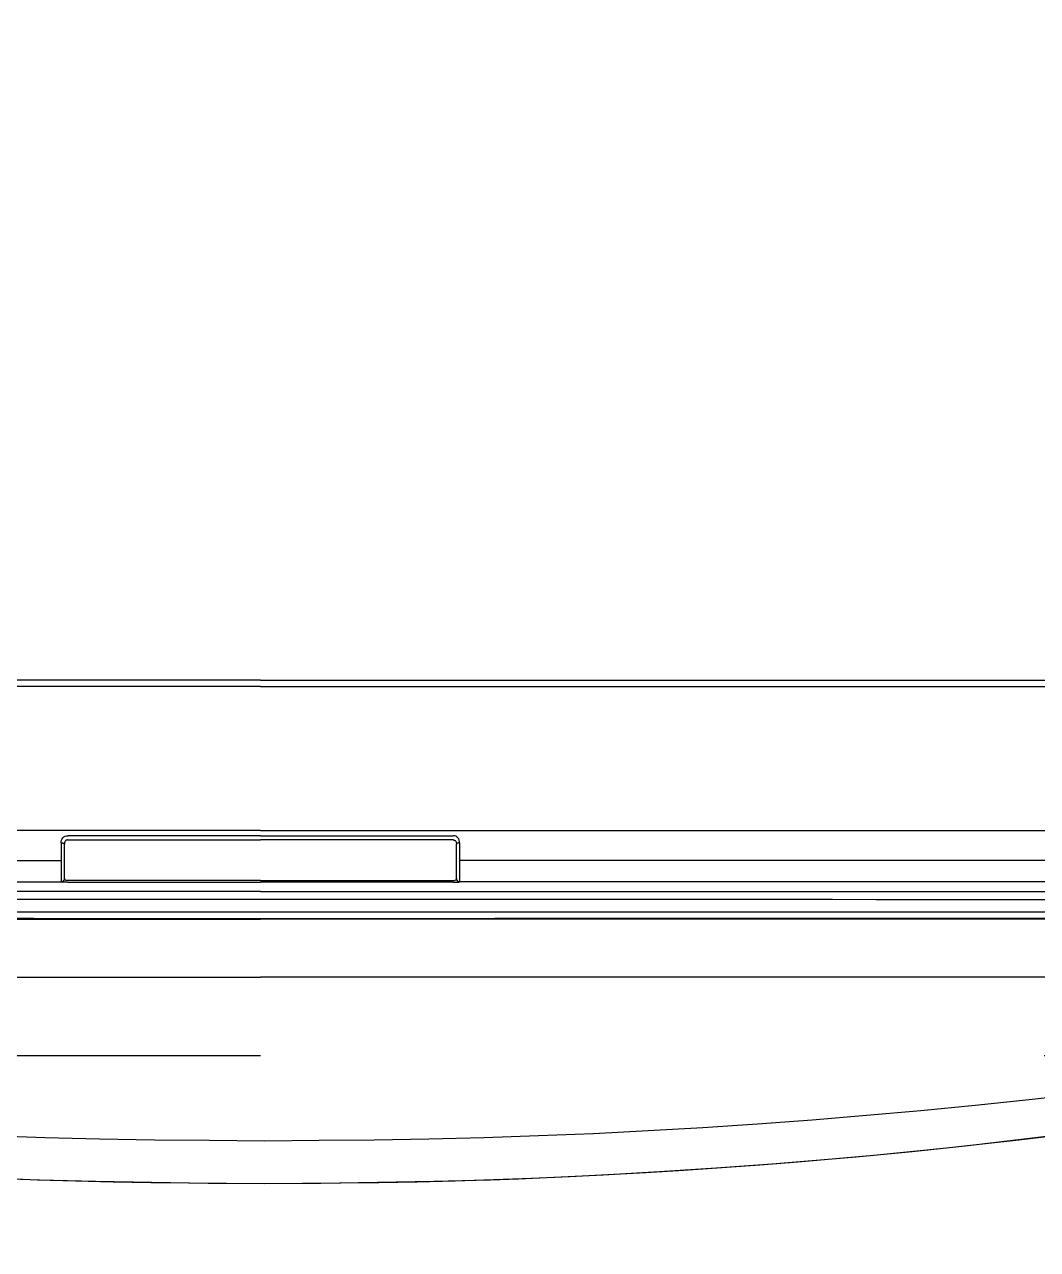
# Model space of a CAD drawing. Header units: millimetres. Extents: x 7294529 to 7346664, y 234399 to 276449.
# Drawn here: x 7337488.2 to 7337643.3, y 258594.7 to 258782.2 of the extents above; entities that cross this region are included whole.
import ezdxf
from ezdxf.xclip import XClip

# ---------------------------------------------------------------- set-up
doc = ezdxf.new("R2010")
doc.units = ezdxf.units.MM
doc.header["$LTSCALE"] = 100
doc.header["$XCLIPFRAME"] = 2
doc.linetypes.add('ST-DASH', pattern=[2.7, 1.5, -1.2])
for name, color, linetype in [('BP', 7, 'Continuous'), ('U-59C-EX$0$FUR_욕실', 6, 'Continuous'), ('U-59C-EX$0$HAT', 8, 'Continuous'), ('결로방지', 4, 'ST-DASH')]:
    doc.layers.add(name, color=color, linetype=linetype)

# ---------------------------------------------------------------- blocks, each defined once
blk = doc.blocks.new('U-59C-EX$0$대변기')
blk.add_wipeout([(22.25, 172.54), (8.91, 147.75), (6.75, 136.34), (0, 0), (6.75, -136.34), (8.91, -147.75), (22.08, -172.29), (48.75, -190.93), (71.39, -195), (166.78, -195), (163.87, -199.59), (211.56, -201.09), (211.59, -201.6), (211.81, -202.64), (212.51, -203.59), (213.12, -203.98), (214.15, -204.2), (220.75, -204.2), (220.75, -206.36), (211.68, -206.36), (211.16, -206.4), (210.27, -206.68), (209.31, -207.43), (208.75, -208.41), (208.59, -209.09), (208.56, -209.46), (208.57, -265.02), (208.68, -265.02), (208.78, -265.75), (209.15, -266.63), (209.44, -267.04), (210.11, -267.63), (210.66, -267.92), (211.05, -268.03), (211.75, -268.12), (489.29, -268.12), (490.39, -267.86), (490.87, -267.71), (491.45, -267.22), (492.01, -266.5), (492.24, -265.95), (492.34, -265.59), (492.39, -265), (492.39, -209.47), (492.27, -208.62), (492.05, -208.04), (491.65, -207.42), (491.18, -206.97), (490.66, -206.65), (490.05, -206.44), (489.56, -206.38), (489.29, -206.36), (294.65, -206.36), (294.65, -204.2), (299.37, -204.2), (299.93, -204.14), (300.82, -203.77), (301.13, -203.53), (301.57, -203.01), (301.8, -202.57), (301.98, -201.86), (301.98, -201.81), (356.76, -202.11), (409.65, -200.73), (451.07, -197.49), (521.76, -184.13), (558.83, -171.77), (607.51, -146.93), (640.32, -121.72), (666.4, -92.64), (682.86, -64.81), (689.37, -48.84), (694.46, -30.58), (696.68, -17.3), (697.46, -8.65), (697.7, 0.02), (696.02, 21.31), (691.27, 41.8), (683.34, 62.6), (669.05, 87.71), (652.78, 108.07), (630.64, 128.96), (599.08, 150.93), (558.2, 170.85), (516.94, 184.22), (478.6, 192.5), (440.58, 197.36), (409.56, 199.56), (375.33, 200.69), (311.09, 200.7), (281.72, 200.87), (251.35, 200.76), (223.33, 200.38), (188.29, 199.95), (182.4, 198.16), (177.52, 194.77), (79.8, 195), (40.7, 194.57), (37.25, 193.23), (37.25, 185.31)]).dxf.layer = 'U-59C-EX$0$FUR_욕실'
at = {"layer": 'U-59C-EX$0$FUR_욕실'}
for p, q in [((201.05, 188.34), (201.05, 30.49)), ((195.35, 187), (195.35, 0)), ((199.6, 0), (199.6, 187.07)), ((231.95, 0), (231.95, 179)), ((230.95, 0), (230.95, 178)), ((186.49, 173.18), (186.49, 0)), ((204.35, 174.25), (204.35, 30.5)), ((208.9, 0), (208.9, 174.25)), ((207.02, 30.5), (201.06, 30.5)), ((201.56, 30), (206.84, 30)), ((201.01, 29.5), (201.01, 0)), ((201.25, 0), (201.25, 29.5)), ((207.48, 29.5), (207.48, 0)), ((208.11, 0), (208.11, 29.5)), ((186.49, -173.18), (186.49, 0)), ((195.35, -187), (195.35, 0)), ((199.6, 0), (199.6, -187.07)), ((201.01, -29.5), (201.01, 0)), ((201.25, 0), (201.25, -29.5)), ((207.48, -29.5), (207.48, 0)), ((208.11, 0), (208.11, -29.5)), ((208.9, 0), (208.9, -174.25)), ((230.95, 0), (230.95, -178)), ((231.95, 0), (231.95, -179)), ((201.05, -188.34), (201.05, -30.49)), ((207.02, -30.5), (201.06, -30.5)), ((201.56, -30), (206.84, -30)), ((204.35, -174.25), (204.35, -30.5))]:
    blk.add_line(p, q, dxfattribs=at)
for centre, start, end in [((201.55, 30.5), 180.3762, 266.4729), ((201.55, -30.5), 93.5271, 179.6238)]:
    blk.add_arc(centre, 0.501, start, end, dxfattribs=at)
for points, knots in [([(216.43, 189.48, 0), (218.56, 189.89, 0), (223.77, 190.88, 0), (232.28, 191.76, 0), (241.85, 192.56, 0), (254.52, 193.72, 0), (270.37, 195.32, 0), (289.67, 196.82, 0), (309.32, 198.03, 0), (329.55, 198.88, 0), (350.38, 199.37, 0), (371.78, 199.53, 0), (393.43, 199.26, 0), (415.08, 198.52, 0), (436.66, 197.22, 0), (458.08, 195.16, 0), (477.79, 192.44, 0), (495.73, 189.19, 0), (511.91, 185.61, 0), (527.93, 181.34, 0), (543.99, 176.27, 0), (560.03, 170.29, 0), (576, 163.32, 0), (591.53, 155.43, 0), (606.54, 146.59, 0), (619.78, 137.56, 0), (631.36, 128.53, 0), (641.4, 119.73, 0), (650.88, 110.33, 0), (659.72, 100.34, 0), (667.92, 89.64, 0), (675.35, 78.19, 0), (681.92, 66.02, 0), (687.48, 53.36, 0), (691.56, 41.38, 0), (694.41, 30.24, 0), (696.28, 20.05, 0), (697.44, 9.75, 0), (697.86, -1.19, 0), (697.33, -12.73, 0), (695.75, -24.79, 0), (693.19, -36.69, 0), (689.69, -48.4, 0), (685.25, -59.87, 0), (679.94, -71.04, 0), (673.83, -81.8, 0), (666.71, -92.48, 0), (658.52, -102.97, 0), (649.27, -113.21, 0), (639.33, -122.82, 0), (628.83, -131.78, 0), (617.3, -140.51, 0), (604.71, -148.88, 0), (591.04, -156.84, 0), (576.93, -164.02, 0), (562.44, -170.44, 0), (547.68, -176.13, 0), (532.19, -181.26, 0), (516, -185.78, 0), (499.13, -189.69, 0), (482.11, -192.89, 0), (462.9, -195.75, 0), (441.5, -198.03, 0), (418.01, -199.59, 0), (394.51, -200.39, 0), (371.13, -200.68, 0), (347.95, -200.52, 0), (326.9, -199.97, 0), (307.94, -199.13, 0), (290.95, -198.09, 0), (274.24, -196.8, 0), (255.58, -195.11, 0), (237.59, -193.13, 0), (224.27, -191.69, 0), (218.47, -190.89, 0), (217.61, -190.77, 0)], [0, 0, 0, 0, 0.006414, 0.015663, 0.024923, 0.034178, 0.052154, 0.070145, 0.08813, 0.106098, 0.124692, 0.14331, 0.161928, 0.180522, 0.198654, 0.216798, 0.23493, 0.248839, 0.262762, 0.276681, 0.290586, 0.305167, 0.319791, 0.33442, 0.349026, 0.363592, 0.374762, 0.385967, 0.397177, 0.408367, 0.419523, 0.431089, 0.442694, 0.454295, 0.465855, 0.474529, 0.483225, 0.491917, 0.500588, 0.510762, 0.520971, 0.531186, 0.541366, 0.55172, 0.562103, 0.572488, 0.582845, 0.594387, 0.605965, 0.617564, 0.629159, 0.640716, 0.653946, 0.667211, 0.680502, 0.693803, 0.70709, 0.720335, 0.734871, 0.749421, 0.763973, 0.778513, 0.798415, 0.818332, 0.838233, 0.858409, 0.878602, 0.898779, 0.914313, 0.929857, 0.945405, 0.960943, 0.982757, 0.997423, 1, 1, 1, 1]), ([(198.39, -168.28, 0), (198.39, -168.7, 0), (198.4, -170.2, 0), (198.63, -172.74, 0), (199.29, -175.91, 0), (200.45, -178.92, 0), (202.1, -181.67, 0), (204.2, -183.95, 0), (206.81, -185.93, 0), (209.96, -187.49, 0), (213.56, -188.58, 0), (217.28, -189.28, 0), (224.74, -190.2, 0), (238.4, -191.75, 0), (257.98, -193.82, 0), (279.92, -195.74, 0), (301.73, -197.24, 0), (322.27, -198.22, 0), (341.41, -198.78, 0), (359.05, -199.03, 0), (376.89, -199.03, 0), (396.39, -198.74, 0), (417.57, -198.02, 0), (440.37, -196.53, 0), (461.42, -194.34, 0), (480.64, -191.53, 0), (498.01, -188.31, 0), (515.24, -184.34, 0), (531.63, -179.77, 0), (547.17, -174.62, 0), (561.86, -168.97, 0), (576.26, -162.58, 0), (590.29, -155.44, 0), (603.88, -147.53, 0), (616.39, -139.21, 0), (627.84, -130.55, 0), (638.27, -121.66, 0), (648.12, -112.12, 0), (657.31, -101.96, 0), (665.44, -91.56, 0), (672.5, -80.98, 0), (678.55, -70.32, 0), (683.82, -59.25, 0), (688.21, -47.9, 0), (691.68, -36.31, 0), (694.21, -24.54, 0), (695.79, -12.6, 0), (696.31, -1.18, 0), (695.89, 9.64, 0), (694.74, 19.83, 0), (692.89, 29.91, 0), (690.07, 40.93, 0), (686.02, 52.8, 0), (680.51, 65.34, 0), (674, 77.38, 0), (666.63, 88.73, 0), (658.5, 99.34, 0), (649.73, 109.25, 0), (640.31, 118.58, 0), (630.36, 127.31, 0), (618.86, 136.27, 0), (605.69, 145.25, 0), (590.78, 154.03, 0), (575.33, 161.88, 0), (559.46, 168.81, 0), (541.95, 175.34, 0), (522.76, 181.24, 0), (501.9, 186.36, 0), (480.65, 190.41, 0), (459.06, 193.45, 0), (437.23, 195.59, 0), (415.66, 196.91, 0), (394.45, 197.64, 0), (373.63, 197.93, 0), (353.05, 197.82, 0), (332.51, 197.38, 0), (312.07, 196.6, 0), (291.74, 195.4, 0), (271.8, 193.9, 0), (255.53, 192.29, 0), (242.7, 191.13, 0), (233.17, 190.38, 0), (223.76, 189.31, 0), (216.13, 188.11, 0), (210.32, 186.52, 0), (206.85, 184.79, 0), (204.18, 182.73, 0), (202.11, 180.5, 0), (200.4, 177.68, 0), (199.17, 174.36, 0), (198.49, 170.79, 0), (198.42, 168.33, 0), (198.39, 167.1, 0)], [0, 0, 0, 0, 0.001013, 0.003622, 0.006228, 0.009035, 0.011841, 0.014627, 0.017416, 0.020908, 0.024426, 0.027971, 0.031501, 0.045381, 0.066017, 0.085104, 0.104198, 0.12328, 0.137934, 0.152601, 0.167268, 0.181921, 0.200236, 0.218565, 0.236881, 0.250956, 0.265043, 0.279128, 0.293198, 0.305689, 0.318219, 0.330762, 0.343296, 0.355806, 0.368283, 0.37916, 0.390074, 0.400992, 0.41189, 0.422754, 0.432485, 0.442242, 0.451997, 0.461726, 0.47128, 0.480865, 0.490446, 0.499993, 0.508129, 0.516286, 0.524445, 0.532584, 0.543445, 0.554344, 0.565246, 0.576112, 0.586613, 0.597144, 0.607694, 0.61824, 0.628753, 0.642488, 0.65626, 0.670054, 0.683843, 0.697592, 0.714681, 0.731786, 0.74888, 0.766406, 0.783944, 0.801471, 0.818416, 0.835382, 0.852348, 0.869292, 0.88688, 0.904485, 0.922096, 0.939692, 0.948425, 0.957164, 0.965892, 0.974611, 0.978706, 0.982792, 0.98541, 0.988024, 0.991033, 0.994042, 0.997019, 1, 1, 1, 1]), ([(196.41, -168.25, 0), (196.41, -168.25, 0), (196.4, -155.98, 0), (196.4, -131.36, 0), (196.4, -97.76, 0), (196.4, -74.23, 0), (196.4, -58.63, 0), (196.4, -49.71, 0), (196.4, -38.55, 0), (196.4, -29.62, 0), (196.4, -18.46, 0), (196.4, -9.52, 0), (196.4, 8.39, 0), (196.4, 33.07, 0), (196.4, 66.69, 0), (196.4, 100.25, 0), (196.4, 133.73, 0), (196.41, 155.98, 0), (196.41, 167.07, 0), (196.41, 167.07, 0)], [0, 0, 0, 0, 0, 0.110773, 0.221543, 0.301104, 0.320993, 0.360773, 0.380663, 0.420443, 0.440333, 0.480114, 0.500004, 0.599906, 0.699838, 0.799743, 0.899871, 1, 1, 1, 1, 1]), ([(198.39, 167.1, 0), (198.38, 155.99, 0), (198.38, 133.76, 0), (198.38, 100.26, 0), (198.39, 66.69, 0), (198.39, 33.07, 0), (198.39, 8.39, 0), (198.39, -9.52, 0), (198.39, -18.46, 0), (198.39, -29.62, 0), (198.39, -38.55, 0), (198.39, -49.71, 0), (198.39, -58.63, 0), (198.39, -74.23, 0), (198.39, -97.76, 0), (198.38, -131.39, 0), (198.38, -155.98, 0), (198.39, -168.28, 0)], [0, 0, 0, 0, 0.100138, 0.200274, 0.300173, 0.400099, 0.499996, 0.519884, 0.559662, 0.579551, 0.619329, 0.639217, 0.678994, 0.698883, 0.778441, 0.889219, 1, 1, 1, 1]), ([(161.38, -0.59, 0), (161.48, 10.62, 0), (161.68, 33.02, 0), (163.28, 66.55, 0), (165.86, 99.92, 0), (169.41, 133.06, 0), (172.64, 154.98, 0), (174.25, 165.91, 0)], [0, 0, 0, 0, 0.2009, 0.401568, 0.601777, 0.801318, 1, 1, 1, 1]), ([(154.84, -0.59, 0), (154.95, 10.89, 0), (155.18, 33.85, 0), (157.04, 68.31, 0), (159.93, 102.75, 0), (162.88, 125.63, 0), (164.36, 137.07, 0)], [0, 0, 0, 0, 0.249404, 0.498807, 0.749404, 1, 1, 1, 1]), ([(195.52, 125.93, 0), (195.51, 118.99, 0), (195.5, 100.37, 0), (195.49, 69.95, 0), (195.48, 34.7, 0), (195.48, -0.59, 0), (195.48, -35.88, 0), (195.49, -71.11, 0), (195.5, -101.97, 0), (195.51, -121.01, 0), (195.52, -128.39, 0)], [0, 0, 0, 0, 0.082327, 0.220705, 0.359124, 0.497497, 0.635811, 0.774171, 0.912489, 1, 1, 1, 1]), ([(154.84, -0.59, 0), (154.89, 7.12, 0), (154.99, 22.55, 0), (155.82, 45.69, 0), (157.16, 68.82, 0), (159.07, 92.62, 0), (160.85, 108.67, 0), (161.78, 117.03, 0)], [0, 0, 0, 0, 0.196253, 0.392506, 0.589181, 0.785856, 1, 1, 1, 1]), ([(201.01, 29.5), (201.01, 29.58), (201.01, 29.85), (201.01, 30.13), (201.03, 30.31)], [0, 0, 0, 0, 0.301995, 1, 1, 1, 1]), ([(201.03, 30.31), (201.03, 30.34), (201.03, 30.4), (201.04, 30.46), (201.05, 30.49)], [0, 0, 0, 0, 0.366935, 1, 1, 1, 1]), ([(201.05, 30.49), (201.05, 30.5), (201.06, 30.5), (201.06, 30.5), (201.06, 30.5)], [0, 0, 0, 0, 0.483873, 1, 1, 1, 1]), ([(201.56, 30), (201.43, 30), (201.17, 30.11), (201.06, 30.37), (201.06, 30.5)], [0, 0, 0, 0, 0.49913, 1, 1, 1, 1]), ([(201.25, 29.5), (201.25, 29.58), (201.26, 29.77), (201.4, 29.98), (201.52, 30)], [0, 0, 0, 0, 0.380763, 1, 1, 1, 1]), ([(201.56, 30), (201.55, 30), (201.54, 30), (201.53, 30), (201.52, 30)], [0, 0, 0, 0, 0.519468, 1, 1, 1, 1]), ([(207.48, 29.5), (207.48, 29.58), (207.45, 29.73), (207.24, 29.97), (206.99, 30), (206.83, 30)], [0, 0, 0, 0, 0.254601, 0.498893, 1, 1, 1, 1]), ([(207.02, 30.5), (207.02, 30.38), (207.01, 30.21), (206.9, 30), (206.84, 30)], [0, 0, 0, 0, 0.643965, 1, 1, 1, 1]), ([(207.02, 30.5), (207.3, 30.5), (207.9, 30.36), (208.11, 29.76), (208.11, 29.5)], [0, 0, 0, 0, 0.513589, 1, 1, 1, 1]), ([(164.36, -138.25, 0), (162.89, -126.87, 0), (159.95, -104.1, 0), (157.06, -69.72, 0), (155.18, -35.2, 0), (154.95, -12.13, 0), (154.84, -0.59, 0)], [0, 0, 0, 0, 0.249256, 0.498807, 0.749254, 1, 1, 1, 1]), ([(164.36, -138.25, 0), (163.38, -130.88, 0), (161.43, -116.12, 0), (159.09, -93.58, 0), (157.2, -70.66, 0), (155.85, -47.34, 0), (154.99, -23.98, 0), (154.89, -8.39, 0), (154.84, -0.59, 0)], [0, 0, 0, 0, 0.161601, 0.323283, 0.492278, 0.661272, 0.830636, 1, 1, 1, 1]), ([(174.25, -167.09, 0), (172.64, -156.16, 0), (169.41, -134.24, 0), (165.86, -101.1, 0), (163.28, -67.73, 0), (161.68, -34.2, 0), (161.48, -11.8, 0), (161.38, -0.59, 0)], [0, 0, 0, 0, 0.198682, 0.398223, 0.598432, 0.7991, 1, 1, 1, 1]), ([(201.01, -29.5), (201.01, -29.58), (201.01, -29.85), (201.01, -30.13), (201.03, -30.31)], [0, 0, 0, 0, 0.301995, 1, 1, 1, 1]), ([(201.25, -29.5), (201.25, -29.58), (201.26, -29.77), (201.4, -29.98), (201.52, -30)], [0, 0, 0, 0, 0.380763, 1, 1, 1, 1]), ([(207.48, -29.5), (207.48, -29.58), (207.45, -29.73), (207.24, -29.97), (206.99, -30), (206.83, -30)], [0, 0, 0, 0, 0.254601, 0.498893, 1, 1, 1, 1]), ([(207.02, -30.5), (207.3, -30.5), (207.9, -30.36), (208.11, -29.76), (208.11, -29.5)], [0, 0, 0, 0, 0.513589, 1, 1, 1, 1]), ([(201.03, -30.31), (201.03, -30.34), (201.03, -30.4), (201.04, -30.46), (201.05, -30.49)], [0, 0, 0, 0, 0.366935, 1, 1, 1, 1]), ([(201.05, -30.49), (201.05, -30.5), (201.06, -30.5), (201.06, -30.5), (201.06, -30.5)], [0, 0, 0, 0, 0.483873, 1, 1, 1, 1]), ([(201.56, -30), (201.43, -30), (201.17, -30.11), (201.06, -30.37), (201.06, -30.5)], [0, 0, 0, 0, 0.49913, 1, 1, 1, 1]), ([(201.56, -30), (201.55, -30), (201.54, -30), (201.53, -30), (201.52, -30)], [0, 0, 0, 0, 0.519468, 1, 1, 1, 1]), ([(207.02, -30.5), (207.02, -30.38), (207.01, -30.21), (206.9, -30), (206.84, -30)], [0, 0, 0, 0, 0.643965, 1, 1, 1, 1])]:
    blk.add_open_spline(points, degree=3, knots=knots, dxfattribs=at)
blk = doc.blocks.new('U-59C-EX$0$A$Ce93e390f')
at = {"layer": 'U-59C-EX$0$HAT'}
h = blk.add_hatch(dxfattribs=at)
h.set_pattern_fill('_USER', color=256, scale=300, angle=180, double=1, pattern_type=0)
h.set_pattern_definition([(180, (1340, -8e-07), (-4e-14, -300), []), (270, (1340, -8e-07), (300, -6e-14), [])])
h.paths.add_polyline_path([(1340, 1350), (0, 1350), (0, 0), (1340, 0)])
at = {"layer": 'U-59C-EX$0$FUR_욕실', "xscale": -1}
blk.add_blockref('U-59C-EX$0$대변기', (1469.49, 399.99), dxfattribs=at)
blk = doc.blocks.new('U-59C-EX')
at = {"layer": 'U-59C-EX$0$FUR_욕실', "xscale": -1.000000000000001}
blk.add_blockref('U-59C-EX$0$A$Ce93e390f', (1735, -2945), dxfattribs=at)

msp = doc.modelspace()

# ---------------------------------------------------------------- block references
at = {"layer": 'BP'}
ref = msp.add_blockref('U-59C-EX', (7334979.36, 258184.38), dxfattribs=dict(at, rotation=90))
XClip(ref).set_block_clipping_path([(13960.0000000001, 2135.0000000009), (4675.0000000018, 2135), (4024.9999999999, 1484.9999999981), (0, 1484.9999999991), (0, -7184.9999999991), (13960.0000000001, -7184.9999999991)])

# ---------------------------------------------------------------- next in the draw order: linework, layer by layer
at = {"layer": '결로방지'}
msp.add_lwpolyline([(7335934.36, 262129.38), (7335934.36, 261809.38), (7335484.36, 261809.38), (7335484.36, 258624.38), (7340964.36, 258624.38), (7340964.36, 267379.38), (7339514.36, 267379.38), (7339514.36, 267709.38)], dxfattribs=at)

doc.saveas('drawing.dxf')
